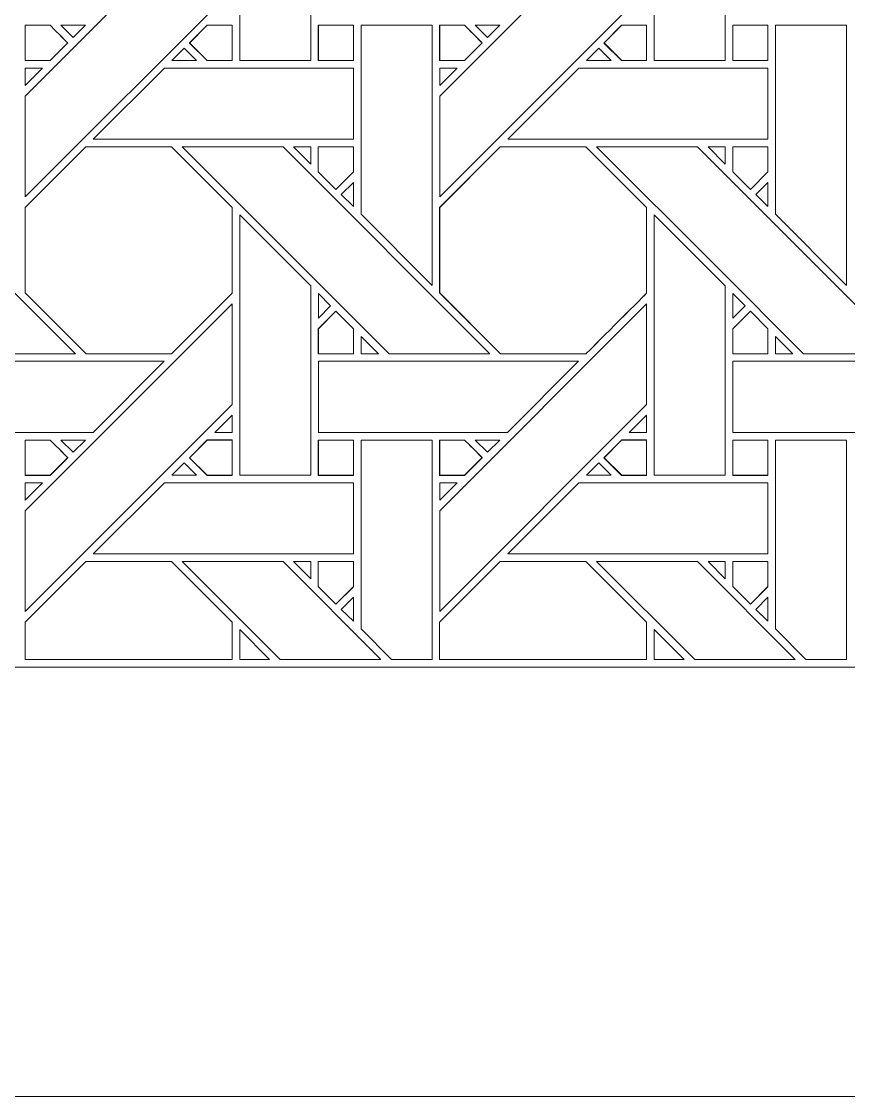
# Model space of a CAD drawing. Header units: inches. Extents: x 2.4 to 22.4, y -0.9 to 19.1.
# Drawn here: x 5.022 to 6.915, y -0.905 to 1.554 of the extents above; entities that cross this region are included whole.
import ezdxf

# ---------------------------------------------------------------- set-up
doc = ezdxf.new("R2010")
doc.units = ezdxf.units.IN
doc.header["$MEASUREMENT"] = 0
doc.layers.add('Design', color=7, linetype='Continuous', lineweight=0)

msp = doc.modelspace()

# ---------------------------------------------------------------- linework, layer by layer
at = {"layer": 'Design'}
for points, knots in [([(2.3829, 19.0948), (2.3829, 19.0948), (2.3829, -0.9052), (2.3829, -0.9052), (2.3829, -0.9052), (22.3829, -0.9052), (22.3829, -0.9052), (22.3829, -0.9052), (22.3829, 19.0948), (22.3829, 19.0948), (22.3829, 19.0948), (2.3829, 19.0948), (2.3829, 19.0948)], [0, 0, 0, 0, 1, 1, 1, 2, 2, 2, 3, 3, 3, 4, 4, 4, 4]), ([(3.3653, 18.1123), (3.3653, 18.1123), (3.3653, 0.0772), (3.3653, 0.0772), (3.3653, 0.0772), (21.4004, 0.0772), (21.4004, 0.0772), (21.4004, 0.0772), (21.4004, 18.1123), (21.4004, 18.1123), (21.4004, 18.1123), (3.3653, 18.1123), (3.3653, 18.1123)], [0, 0, 0, 0, 1, 1, 1, 2, 2, 2, 3, 3, 3, 4, 4, 4, 4]), ([(5.6841, 1.4646), (5.6841, 1.4646), (5.5214, 1.4646), (5.5214, 1.4646), (5.5214, 1.4646), (5.5214, 2.0604), (5.5214, 2.0604), (5.5214, 2.0604), (5.6841, 1.8983), (5.6841, 1.8983), (5.6841, 1.8983), (5.6841, 1.4646), (5.6841, 1.4646)], [0, 0, 0, 0, 1, 1, 1, 2, 2, 2, 3, 3, 3, 4, 4, 4, 4]), ([(6.6329, 1.4646), (6.6329, 1.4646), (6.4701, 1.4646), (6.4701, 1.4646), (6.4701, 1.4646), (6.4701, 2.0604), (6.4701, 2.0604), (6.4701, 2.0604), (6.6329, 1.8983), (6.6329, 1.8983), (6.6329, 1.8983), (6.6329, 1.4646), (6.6329, 1.4646)], [0, 0, 0, 0, 1, 1, 1, 2, 2, 2, 3, 3, 3, 4, 4, 4, 4]), ([(5.0306, 1.3833), (5.0306, 1.3833), (5.5042, 1.8569), (5.5042, 1.8569), (5.5042, 1.8569), (5.5042, 1.6268), (5.5042, 1.6268), (5.5042, 1.6268), (5.0306, 1.1532), (5.0306, 1.1532), (5.0306, 1.1532), (5.0306, 1.3833), (5.0306, 1.3833)], [0, 0, 0, 0, 1, 1, 1, 2, 2, 2, 3, 3, 3, 4, 4, 4, 4]), ([(5.9793, 1.3833), (5.9793, 1.3833), (6.453, 1.8569), (6.453, 1.8569), (6.453, 1.8569), (6.453, 1.6268), (6.453, 1.6268), (6.453, 1.6268), (5.9793, 1.1532), (5.9793, 1.1532), (5.9793, 1.1532), (5.9793, 1.3833), (5.9793, 1.3833)], [0, 0, 0, 0, 1, 1, 1, 2, 2, 2, 3, 3, 3, 4, 4, 4, 4]), ([(5.0875, 1.5453), (5.0926, 1.5401), (5.1234, 1.5093), (5.1278, 1.5049), (5.1278, 1.5049), (5.0874, 1.4645), (5.0874, 1.4645), (5.0874, 1.4645), (5.0304, 1.4645), (5.0304, 1.4645), (5.0304, 1.4645), (5.0304, 1.5453), (5.0304, 1.5453), (5.0304, 1.5453), (5.0875, 1.5453), (5.0875, 1.5453)], [0, 0, 0, 0, 1, 1, 1, 2, 2, 2, 3, 3, 3, 4, 4, 4, 5, 5, 5, 5]), ([(5.0306, 1.4646), (5.0306, 1.4646), (5.0306, 1.5454), (5.0306, 1.5454), (5.0306, 1.5454), (5.0876, 1.5454), (5.0876, 1.5454), (5.0929, 1.5402), (5.1237, 1.5093), (5.128, 1.505), (5.128, 1.505), (5.0875, 1.4646), (5.0875, 1.4646), (5.0875, 1.4646), (5.0306, 1.4646), (5.0306, 1.4646)], [0, 0, 0, 0, 1, 1, 1, 2, 2, 2, 3, 3, 3, 4, 4, 4, 5, 5, 5, 5]), ([(5.112, 1.5454), (5.112, 1.5454), (5.1685, 1.5454), (5.1685, 1.5454), (5.1685, 1.5454), (5.1402, 1.5172), (5.1402, 1.5172), (5.1402, 1.5172), (5.112, 1.5454), (5.112, 1.5454)], [0, 0, 0, 0, 1, 1, 1, 2, 2, 2, 3, 3, 3, 3]), ([(5.447, 1.4645), (5.447, 1.4645), (5.4066, 1.5048), (5.4066, 1.5048), (5.4066, 1.5048), (5.4471, 1.5453), (5.4471, 1.5453), (5.4471, 1.5453), (5.5041, 1.5453), (5.5041, 1.5453), (5.5041, 1.5453), (5.5041, 1.4645), (5.5041, 1.4645), (5.5041, 1.4645), (5.447, 1.4645), (5.447, 1.4645)], [0, 0, 0, 0, 1, 1, 1, 2, 2, 2, 3, 3, 3, 4, 4, 4, 5, 5, 5, 5]), ([(5.4068, 1.505), (5.4068, 1.505), (5.4472, 1.5454), (5.4472, 1.5454), (5.4472, 1.5454), (5.5042, 1.5454), (5.5042, 1.5454), (5.5042, 1.5454), (5.5042, 1.4646), (5.5042, 1.4646), (5.5042, 1.4646), (5.4471, 1.4646), (5.4471, 1.4646), (5.4471, 1.4646), (5.4068, 1.505), (5.4068, 1.505)], [0, 0, 0, 0, 1, 1, 1, 2, 2, 2, 3, 3, 3, 4, 4, 4, 5, 5, 5, 5]), ([(5.7013, 1.5453), (5.7013, 1.5453), (5.7816, 1.5453), (5.7816, 1.5453), (5.7816, 1.5453), (5.7816, 1.4645), (5.7816, 1.4645), (5.7816, 1.4645), (5.7013, 1.4645), (5.7013, 1.4645), (5.7013, 1.4645), (5.7013, 1.5453), (5.7013, 1.5453)], [0, 0, 0, 0, 1, 1, 1, 2, 2, 2, 3, 3, 3, 4, 4, 4, 4]), ([(5.7015, 1.4646), (5.7015, 1.4646), (5.7015, 1.5454), (5.7015, 1.5454), (5.7015, 1.5454), (5.7817, 1.5454), (5.7817, 1.5454), (5.7817, 1.5454), (5.7817, 1.4646), (5.7817, 1.4646), (5.7817, 1.4646), (5.7015, 1.4646), (5.7015, 1.4646)], [0, 0, 0, 0, 1, 1, 1, 2, 2, 2, 3, 3, 3, 4, 4, 4, 4]), ([(5.9622, 1.5454), (5.9622, 1.5454), (5.9622, 0.9503), (5.9622, 0.9503), (5.9622, 0.9503), (5.7992, 1.1132), (5.7992, 1.1132), (5.7992, 1.1132), (5.7992, 1.5454), (5.7992, 1.5454), (5.7992, 1.5454), (5.9622, 1.5454), (5.9622, 1.5454)], [0, 0, 0, 0, 1, 1, 1, 2, 2, 2, 3, 3, 3, 4, 4, 4, 4]), ([(6.0362, 1.5453), (6.0414, 1.5401), (6.0722, 1.5093), (6.0766, 1.5049), (6.0766, 1.5049), (6.0362, 1.4645), (6.0362, 1.4645), (6.0362, 1.4645), (5.9792, 1.4645), (5.9792, 1.4645), (5.9792, 1.4645), (5.9792, 1.5453), (5.9792, 1.5453), (5.9792, 1.5453), (6.0362, 1.5453), (6.0362, 1.5453)], [0, 0, 0, 0, 1, 1, 1, 2, 2, 2, 3, 3, 3, 4, 4, 4, 5, 5, 5, 5]), ([(5.9793, 1.4646), (5.9793, 1.4646), (5.9793, 1.5454), (5.9793, 1.5454), (5.9793, 1.5454), (6.0364, 1.5454), (6.0364, 1.5454), (6.0417, 1.5401), (6.0725, 1.5092), (6.0767, 1.505), (6.0767, 1.505), (6.0363, 1.4646), (6.0363, 1.4646), (6.0363, 1.4646), (5.9793, 1.4646), (5.9793, 1.4646)], [0, 0, 0, 0, 1, 1, 1, 2, 2, 2, 3, 3, 3, 4, 4, 4, 5, 5, 5, 5]), ([(6.0607, 1.5454), (6.0607, 1.5454), (6.1172, 1.5454), (6.1172, 1.5454), (6.1172, 1.5454), (6.0889, 1.5172), (6.0889, 1.5172), (6.0889, 1.5172), (6.0607, 1.5454), (6.0607, 1.5454)], [0, 0, 0, 0, 1, 1, 1, 2, 2, 2, 3, 3, 3, 3]), ([(6.3957, 1.4645), (6.3957, 1.4645), (6.3554, 1.5048), (6.3554, 1.5048), (6.3554, 1.5048), (6.3958, 1.5453), (6.3958, 1.5453), (6.3958, 1.5453), (6.4529, 1.5453), (6.4529, 1.5453), (6.4529, 1.5453), (6.4529, 1.4645), (6.4529, 1.4645), (6.4529, 1.4645), (6.3957, 1.4645), (6.3957, 1.4645)], [0, 0, 0, 0, 1, 1, 1, 2, 2, 2, 3, 3, 3, 4, 4, 4, 5, 5, 5, 5]), ([(6.3555, 1.505), (6.3555, 1.505), (6.3959, 1.5454), (6.3959, 1.5454), (6.3959, 1.5454), (6.453, 1.5454), (6.453, 1.5454), (6.453, 1.5454), (6.453, 1.4646), (6.453, 1.4646), (6.453, 1.4646), (6.3959, 1.4646), (6.3959, 1.4646), (6.3959, 1.4646), (6.3555, 1.505), (6.3555, 1.505)], [0, 0, 0, 0, 1, 1, 1, 2, 2, 2, 3, 3, 3, 4, 4, 4, 5, 5, 5, 5]), ([(6.6501, 1.5453), (6.6501, 1.5453), (6.7303, 1.5453), (6.7303, 1.5453), (6.7303, 1.5453), (6.7303, 1.4645), (6.7303, 1.4645), (6.7303, 1.4645), (6.6501, 1.4645), (6.6501, 1.4645), (6.6501, 1.4645), (6.6501, 1.5453), (6.6501, 1.5453)], [0, 0, 0, 0, 1, 1, 1, 2, 2, 2, 3, 3, 3, 4, 4, 4, 4]), ([(6.6502, 1.4646), (6.6502, 1.4646), (6.6502, 1.5454), (6.6502, 1.5454), (6.6502, 1.5454), (6.7304, 1.5454), (6.7304, 1.5454), (6.7304, 1.5454), (6.7304, 1.4646), (6.7304, 1.4646), (6.7304, 1.4646), (6.6502, 1.4646), (6.6502, 1.4646)], [0, 0, 0, 0, 1, 1, 1, 2, 2, 2, 3, 3, 3, 4, 4, 4, 4]), ([(6.9109, 1.5454), (6.9109, 1.5454), (6.9109, 0.9503), (6.9109, 0.9503), (6.9109, 0.9503), (6.748, 1.1132), (6.748, 1.1132), (6.748, 1.1132), (6.748, 1.5454), (6.748, 1.5454), (6.748, 1.5454), (6.9109, 1.5454), (6.9109, 1.5454)], [0, 0, 0, 0, 1, 1, 1, 2, 2, 2, 3, 3, 3, 4, 4, 4, 4]), ([(5.4229, 1.4646), (5.4229, 1.4646), (5.3664, 1.4646), (5.3664, 1.4646), (5.3664, 1.4646), (5.3947, 1.4929), (5.3947, 1.4929), (5.3947, 1.4929), (5.4229, 1.4646), (5.4229, 1.4646)], [0, 0, 0, 0, 1, 1, 1, 2, 2, 2, 3, 3, 3, 3]), ([(6.3716, 1.4646), (6.3716, 1.4646), (6.3151, 1.4646), (6.3151, 1.4646), (6.3151, 1.4646), (6.3434, 1.4929), (6.3434, 1.4929), (6.3434, 1.4929), (6.3716, 1.4646), (6.3716, 1.4646)], [0, 0, 0, 0, 1, 1, 1, 2, 2, 2, 3, 3, 3, 3]), ([(5.0704, 1.4475), (5.0704, 1.4475), (5.0306, 1.4076), (5.0306, 1.4076), (5.0306, 1.4076), (5.0306, 1.4475), (5.0306, 1.4475), (5.0306, 1.4475), (5.0704, 1.4475), (5.0704, 1.4475)], [0, 0, 0, 0, 1, 1, 1, 2, 2, 2, 3, 3, 3, 3]), ([(5.1864, 1.2846), (5.1864, 1.2846), (5.3493, 1.4475), (5.3493, 1.4475), (5.3493, 1.4475), (5.7817, 1.4475), (5.7817, 1.4475), (5.7817, 1.4475), (5.7817, 1.2846), (5.7817, 1.2846), (5.7817, 1.2846), (5.1864, 1.2846), (5.1864, 1.2846)], [0, 0, 0, 0, 1, 1, 1, 2, 2, 2, 3, 3, 3, 4, 4, 4, 4]), ([(6.0191, 1.4475), (6.0191, 1.4475), (5.9793, 1.4076), (5.9793, 1.4076), (5.9793, 1.4076), (5.9793, 1.4475), (5.9793, 1.4475), (5.9793, 1.4475), (6.0191, 1.4475), (6.0191, 1.4475)], [0, 0, 0, 0, 1, 1, 1, 2, 2, 2, 3, 3, 3, 3]), ([(6.1351, 1.2847), (6.1351, 1.2847), (6.298, 1.4475), (6.298, 1.4475), (6.298, 1.4475), (6.7304, 1.4475), (6.7304, 1.4475), (6.7304, 1.4475), (6.7304, 1.2847), (6.7304, 1.2847), (6.7304, 1.2847), (6.1351, 1.2847), (6.1351, 1.2847)], [0, 0, 0, 0, 1, 1, 1, 2, 2, 2, 3, 3, 3, 4, 4, 4, 4]), ([(4.441, 1.2675), (4.441, 1.2675), (4.6719, 1.2675), (4.6719, 1.2675), (4.6719, 1.2675), (5.1456, 0.7939), (5.1456, 0.7939), (5.1456, 0.7939), (4.9145, 0.7939), (4.9145, 0.7939), (4.9145, 0.7939), (4.441, 1.2675), (4.441, 1.2675)], [0, 0, 0, 0, 1, 1, 1, 2, 2, 2, 3, 3, 3, 4, 4, 4, 4]), ([(5.0304, 0.933), (5.0304, 0.933), (5.0304, 1.1287), (5.0304, 1.1287), (5.0304, 1.1287), (5.1691, 1.2674), (5.1691, 1.2674), (5.1691, 1.2674), (5.3654, 1.2674), (5.3654, 1.2674), (5.3654, 1.2674), (5.5041, 1.1287), (5.5041, 1.1287), (5.5041, 1.1287), (5.5041, 0.9324), (5.5041, 0.9324), (5.4863, 0.9145), (5.3744, 0.8028), (5.3654, 0.7938), (5.3654, 0.7938), (5.1697, 0.7938), (5.1697, 0.7938), (5.1697, 0.7938), (5.0304, 0.933), (5.0304, 0.933)], [0, 0, 0, 0, 1, 1, 1, 2, 2, 2, 3, 3, 3, 4, 4, 4, 5, 5, 5, 6, 6, 6, 7, 7, 7, 8, 8, 8, 8]), ([(5.0306, 0.9331), (5.0306, 0.9331), (5.0306, 1.1288), (5.0306, 1.1288), (5.0306, 1.1288), (5.1693, 1.2675), (5.1693, 1.2675), (5.1693, 1.2675), (5.3655, 1.2675), (5.3655, 1.2675), (5.3655, 1.2675), (5.5042, 1.1288), (5.5042, 1.1288), (5.5042, 1.1288), (5.5042, 0.9326), (5.5042, 0.9326), (5.4863, 0.9145), (5.3744, 0.8028), (5.3655, 0.7939), (5.3655, 0.7939), (5.1698, 0.7939), (5.1698, 0.7939), (5.1698, 0.7939), (5.0306, 0.9331), (5.0306, 0.9331)], [0, 0, 0, 0, 1, 1, 1, 2, 2, 2, 3, 3, 3, 4, 4, 4, 5, 5, 5, 6, 6, 6, 7, 7, 7, 8, 8, 8, 8]), ([(5.3897, 1.2675), (5.3897, 1.2675), (5.6207, 1.2675), (5.6207, 1.2675), (5.6207, 1.2675), (6.0943, 0.7939), (6.0943, 0.7939), (6.0943, 0.7939), (5.8633, 0.7939), (5.8633, 0.7939), (5.8633, 0.7939), (5.3897, 1.2675), (5.3897, 1.2675)], [0, 0, 0, 0, 1, 1, 1, 2, 2, 2, 3, 3, 3, 4, 4, 4, 4]), ([(5.6842, 1.2675), (5.6842, 1.2675), (5.6842, 1.2277), (5.6842, 1.2277), (5.6842, 1.2277), (5.6448, 1.2675), (5.6448, 1.2675), (5.6448, 1.2675), (5.6842, 1.2675), (5.6842, 1.2675)], [0, 0, 0, 0, 1, 1, 1, 2, 2, 2, 3, 3, 3, 3]), ([(5.7816, 1.2674), (5.7816, 1.2674), (5.7816, 1.2098), (5.7816, 1.2098), (5.7816, 1.2098), (5.7416, 1.1698), (5.7416, 1.1698), (5.7416, 1.1698), (5.7013, 1.2102), (5.7013, 1.2102), (5.7013, 1.2102), (5.7013, 1.2674), (5.7013, 1.2674), (5.7013, 1.2674), (5.7816, 1.2674), (5.7816, 1.2674)], [0, 0, 0, 0, 1, 1, 1, 2, 2, 2, 3, 3, 3, 4, 4, 4, 5, 5, 5, 5]), ([(5.7418, 1.17), (5.7418, 1.17), (5.7014, 1.2103), (5.7014, 1.2103), (5.7014, 1.2103), (5.7014, 1.2675), (5.7014, 1.2675), (5.7014, 1.2675), (5.7817, 1.2675), (5.7817, 1.2675), (5.7817, 1.2675), (5.7817, 1.2099), (5.7817, 1.2099), (5.7817, 1.2099), (5.7418, 1.17), (5.7418, 1.17)], [0, 0, 0, 0, 1, 1, 1, 2, 2, 2, 3, 3, 3, 4, 4, 4, 5, 5, 5, 5]), ([(5.9792, 0.933), (5.9792, 0.933), (5.9792, 1.1287), (5.9792, 1.1287), (5.9792, 1.1287), (6.1179, 1.2674), (6.1179, 1.2674), (6.1179, 1.2674), (6.3141, 1.2674), (6.3141, 1.2674), (6.3141, 1.2674), (6.4528, 1.1287), (6.4528, 1.1287), (6.4528, 1.1287), (6.4528, 0.9324), (6.4528, 0.9324), (6.435, 0.9145), (6.3231, 0.8028), (6.3141, 0.7938), (6.3141, 0.7938), (6.1184, 0.7938), (6.1184, 0.7938), (6.1184, 0.7938), (5.9792, 0.933), (5.9792, 0.933)], [0, 0, 0, 0, 1, 1, 1, 2, 2, 2, 3, 3, 3, 4, 4, 4, 5, 5, 5, 6, 6, 6, 7, 7, 7, 8, 8, 8, 8]), ([(5.9793, 0.9331), (5.9793, 0.9331), (5.9793, 1.1288), (5.9793, 1.1288), (5.9793, 1.1288), (6.118, 1.2675), (6.118, 1.2675), (6.118, 1.2675), (6.3142, 1.2675), (6.3142, 1.2675), (6.3142, 1.2675), (6.453, 1.1288), (6.453, 1.1288), (6.453, 1.1288), (6.453, 0.9326), (6.453, 0.9326), (6.4351, 0.9145), (6.3232, 0.8028), (6.3143, 0.7939), (6.3143, 0.7939), (6.1185, 0.7939), (6.1185, 0.7939), (6.1185, 0.7939), (5.9793, 0.9331), (5.9793, 0.9331)], [0, 0, 0, 0, 1, 1, 1, 2, 2, 2, 3, 3, 3, 4, 4, 4, 5, 5, 5, 6, 6, 6, 7, 7, 7, 8, 8, 8, 8]), ([(6.6128, 0.9938), (6.6128, 0.9938), (6.3385, 1.2675), (6.3385, 1.2675), (6.3385, 1.2675), (6.5694, 1.2675), (6.5694, 1.2675), (6.5694, 1.2675), (7.043, 0.7939), (7.043, 0.7939), (7.043, 0.7939), (6.812, 0.7939), (6.812, 0.7939), (6.812, 0.7939), (6.6128, 0.9938), (6.6128, 0.9938)], [0, 0, 0, 0, 1, 1, 1, 2, 2, 2, 3, 3, 3, 4, 4, 4, 5, 5, 5, 5]), ([(6.633, 1.2675), (6.633, 1.2675), (6.633, 1.2277), (6.633, 1.2277), (6.633, 1.2277), (6.5935, 1.2675), (6.5935, 1.2675), (6.5935, 1.2675), (6.633, 1.2675), (6.633, 1.2675)], [0, 0, 0, 0, 1, 1, 1, 2, 2, 2, 3, 3, 3, 3]), ([(6.7303, 1.2674), (6.7303, 1.2674), (6.7303, 1.2098), (6.7303, 1.2098), (6.7303, 1.2098), (6.6904, 1.1698), (6.6904, 1.1698), (6.6904, 1.1698), (6.65, 1.2102), (6.65, 1.2102), (6.65, 1.2102), (6.65, 1.2674), (6.65, 1.2674), (6.65, 1.2674), (6.7303, 1.2674), (6.7303, 1.2674)], [0, 0, 0, 0, 1, 1, 1, 2, 2, 2, 3, 3, 3, 4, 4, 4, 5, 5, 5, 5]), ([(6.6905, 1.17), (6.6905, 1.17), (6.6502, 1.2103), (6.6502, 1.2103), (6.6502, 1.2103), (6.6502, 1.2675), (6.6502, 1.2675), (6.6502, 1.2675), (6.7304, 1.2675), (6.7304, 1.2675), (6.7304, 1.2675), (6.7304, 1.2099), (6.7304, 1.2099), (6.7304, 1.2099), (6.6905, 1.17), (6.6905, 1.17)], [0, 0, 0, 0, 1, 1, 1, 2, 2, 2, 3, 3, 3, 4, 4, 4, 5, 5, 5, 5]), ([(5.7817, 1.1857), (5.7817, 1.1857), (5.7817, 1.1305), (5.7817, 1.1305), (5.7817, 1.1305), (5.7539, 1.1579), (5.7539, 1.1579), (5.7539, 1.1579), (5.7817, 1.1857), (5.7817, 1.1857)], [0, 0, 0, 0, 1, 1, 1, 2, 2, 2, 3, 3, 3, 3]), ([(6.7304, 1.1857), (6.7304, 1.1857), (6.7304, 1.1305), (6.7304, 1.1305), (6.7304, 1.1305), (6.7027, 1.1579), (6.7027, 1.1579), (6.7027, 1.1579), (6.7304, 1.1857), (6.7304, 1.1857)], [0, 0, 0, 0, 1, 1, 1, 2, 2, 2, 3, 3, 3, 3]), ([(5.6841, 0.5159), (5.6841, 0.5159), (5.5214, 0.5159), (5.5214, 0.5159), (5.5214, 0.5159), (5.5214, 1.1117), (5.5214, 1.1117), (5.5214, 1.1117), (5.6841, 0.9495), (5.6841, 0.9495), (5.6841, 0.9495), (5.6841, 0.5159), (5.6841, 0.5159)], [0, 0, 0, 0, 1, 1, 1, 2, 2, 2, 3, 3, 3, 4, 4, 4, 4]), ([(6.6329, 0.5159), (6.6329, 0.5159), (6.4701, 0.5159), (6.4701, 0.5159), (6.4701, 0.5159), (6.4701, 1.1117), (6.4701, 1.1117), (6.4701, 1.1117), (6.6329, 0.9495), (6.6329, 0.9495), (6.6329, 0.9495), (6.6329, 0.5159), (6.6329, 0.5159)], [0, 0, 0, 0, 1, 1, 1, 2, 2, 2, 3, 3, 3, 4, 4, 4, 4]), ([(5.7015, 0.8753), (5.7015, 0.8753), (5.7015, 0.9321), (5.7015, 0.9321), (5.7015, 0.9321), (5.7296, 0.9035), (5.7296, 0.9035), (5.7296, 0.9035), (5.7015, 0.8753), (5.7015, 0.8753)], [0, 0, 0, 0, 1, 1, 1, 2, 2, 2, 3, 3, 3, 3]), ([(6.6502, 0.8753), (6.6502, 0.8753), (6.6502, 0.9321), (6.6502, 0.9321), (6.6502, 0.9321), (6.6784, 0.9035), (6.6784, 0.9035), (6.6784, 0.9035), (6.6502, 0.8753), (6.6502, 0.8753)], [0, 0, 0, 0, 1, 1, 1, 2, 2, 2, 3, 3, 3, 3]), ([(5.0306, 0.4345), (5.0306, 0.4345), (5.5042, 0.9081), (5.5042, 0.9081), (5.5042, 0.9081), (5.5042, 0.6781), (5.5042, 0.6781), (5.5042, 0.6781), (5.0306, 0.2044), (5.0306, 0.2044), (5.0306, 0.2044), (5.0306, 0.4345), (5.0306, 0.4345)], [0, 0, 0, 0, 1, 1, 1, 2, 2, 2, 3, 3, 3, 4, 4, 4, 4]), ([(5.7013, 0.7935), (5.7013, 0.7935), (5.7013, 0.8508), (5.7013, 0.8508), (5.7013, 0.8508), (5.7416, 0.8911), (5.7416, 0.8911), (5.7416, 0.8911), (5.782, 0.8508), (5.782, 0.8508), (5.782, 0.8508), (5.782, 0.7935), (5.782, 0.7935), (5.782, 0.7935), (5.7013, 0.7935), (5.7013, 0.7935)], [0, 0, 0, 0, 1, 1, 1, 2, 2, 2, 3, 3, 3, 4, 4, 4, 5, 5, 5, 5]), ([(5.7418, 0.8913), (5.7418, 0.8913), (5.7821, 0.8509), (5.7821, 0.8509), (5.7821, 0.8509), (5.7821, 0.7936), (5.7821, 0.7936), (5.7821, 0.7936), (5.7015, 0.7936), (5.7015, 0.7936), (5.7015, 0.7936), (5.7015, 0.8509), (5.7015, 0.8509), (5.7015, 0.8509), (5.7418, 0.8913), (5.7418, 0.8913)], [0, 0, 0, 0, 1, 1, 1, 2, 2, 2, 3, 3, 3, 4, 4, 4, 5, 5, 5, 5]), ([(5.9793, 0.4345), (5.9793, 0.4345), (6.453, 0.9081), (6.453, 0.9081), (6.453, 0.9081), (6.453, 0.6781), (6.453, 0.6781), (6.453, 0.6781), (5.9793, 0.2044), (5.9793, 0.2044), (5.9793, 0.2044), (5.9793, 0.4345), (5.9793, 0.4345)], [0, 0, 0, 0, 1, 1, 1, 2, 2, 2, 3, 3, 3, 4, 4, 4, 4]), ([(6.6501, 0.7935), (6.6501, 0.7935), (6.6501, 0.8508), (6.6501, 0.8508), (6.6501, 0.8508), (6.6904, 0.8911), (6.6904, 0.8911), (6.6904, 0.8911), (6.7307, 0.8508), (6.7307, 0.8508), (6.7307, 0.8508), (6.7307, 0.7935), (6.7307, 0.7935), (6.7307, 0.7935), (6.6501, 0.7935), (6.6501, 0.7935)], [0, 0, 0, 0, 1, 1, 1, 2, 2, 2, 3, 3, 3, 4, 4, 4, 5, 5, 5, 5]), ([(6.6905, 0.8912), (6.6905, 0.8912), (6.7308, 0.8509), (6.7308, 0.8509), (6.7308, 0.8509), (6.7308, 0.7936), (6.7308, 0.7936), (6.7308, 0.7936), (6.6502, 0.7936), (6.6502, 0.7936), (6.6502, 0.7936), (6.6502, 0.8509), (6.6502, 0.8509), (6.6502, 0.8509), (6.6905, 0.8912), (6.6905, 0.8912)], [0, 0, 0, 0, 1, 1, 1, 2, 2, 2, 3, 3, 3, 4, 4, 4, 5, 5, 5, 5]), ([(5.8391, 0.7939), (5.8391, 0.7939), (5.7994, 0.7939), (5.7994, 0.7939), (5.7994, 0.7939), (5.7994, 0.8336), (5.7994, 0.8336), (5.7994, 0.8336), (5.8391, 0.7939), (5.8391, 0.7939)], [0, 0, 0, 0, 1, 1, 1, 2, 2, 2, 3, 3, 3, 3]), ([(6.7878, 0.7939), (6.7878, 0.7939), (6.7481, 0.7939), (6.7481, 0.7939), (6.7481, 0.7939), (6.7481, 0.8336), (6.7481, 0.8336), (6.7481, 0.8336), (6.7878, 0.7939), (6.7878, 0.7939)], [0, 0, 0, 0, 1, 1, 1, 2, 2, 2, 3, 3, 3, 3]), ([(4.7527, 0.6139), (4.7527, 0.6139), (4.7527, 0.7766), (4.7527, 0.7766), (4.7527, 0.7766), (5.3484, 0.7766), (5.3484, 0.7766), (5.3484, 0.7766), (5.1857, 0.6139), (5.1857, 0.6139), (5.1857, 0.6139), (4.7527, 0.6139), (4.7527, 0.6139)], [0, 0, 0, 0, 1, 1, 1, 2, 2, 2, 3, 3, 3, 4, 4, 4, 4]), ([(5.7015, 0.6139), (5.7015, 0.6139), (5.7015, 0.7766), (5.7015, 0.7766), (5.7015, 0.7766), (6.2972, 0.7766), (6.2972, 0.7766), (6.2972, 0.7766), (6.1344, 0.6139), (6.1344, 0.6139), (6.1344, 0.6139), (5.7015, 0.6139), (5.7015, 0.6139)], [0, 0, 0, 0, 1, 1, 1, 2, 2, 2, 3, 3, 3, 4, 4, 4, 4]), ([(6.6502, 0.6139), (6.6502, 0.6139), (6.6502, 0.7766), (6.6502, 0.7766), (6.6502, 0.7766), (7.2459, 0.7766), (7.2459, 0.7766), (7.2459, 0.7766), (7.0832, 0.6139), (7.0832, 0.6139), (7.0832, 0.6139), (6.6502, 0.6139), (6.6502, 0.6139)], [0, 0, 0, 0, 1, 1, 1, 2, 2, 2, 3, 3, 3, 4, 4, 4, 4]), ([(5.4645, 0.6139), (5.4645, 0.6139), (5.5042, 0.6537), (5.5042, 0.6537), (5.5042, 0.6537), (5.5042, 0.6139), (5.5042, 0.6139), (5.5042, 0.6139), (5.4645, 0.6139), (5.4645, 0.6139)], [0, 0, 0, 0, 1, 1, 1, 2, 2, 2, 3, 3, 3, 3]), ([(6.4132, 0.6139), (6.4132, 0.6139), (6.453, 0.6537), (6.453, 0.6537), (6.453, 0.6537), (6.453, 0.6139), (6.453, 0.6139), (6.453, 0.6139), (6.4132, 0.6139), (6.4132, 0.6139)], [0, 0, 0, 0, 1, 1, 1, 2, 2, 2, 3, 3, 3, 3]), ([(5.1278, 0.5562), (5.1278, 0.5562), (5.0874, 0.5157), (5.0874, 0.5157), (5.0874, 0.5157), (5.0304, 0.5157), (5.0304, 0.5157), (5.0304, 0.5157), (5.0304, 0.5965), (5.0304, 0.5965), (5.0304, 0.5965), (5.0875, 0.5965), (5.0875, 0.5965), (5.0926, 0.5914), (5.1234, 0.5606), (5.1278, 0.5562)], [0, 0, 0, 0, 1, 1, 1, 2, 2, 2, 3, 3, 3, 4, 4, 4, 5, 5, 5, 5]), ([(5.0306, 0.5159), (5.0306, 0.5159), (5.0306, 0.5966), (5.0306, 0.5966), (5.0306, 0.5966), (5.0876, 0.5966), (5.0876, 0.5966), (5.093, 0.5913), (5.1238, 0.5605), (5.128, 0.5563), (5.128, 0.5563), (5.0876, 0.5159), (5.0876, 0.5159), (5.0876, 0.5159), (5.0306, 0.5159), (5.0306, 0.5159)], [0, 0, 0, 0, 1, 1, 1, 2, 2, 2, 3, 3, 3, 4, 4, 4, 5, 5, 5, 5]), ([(5.112, 0.5966), (5.112, 0.5966), (5.1685, 0.5966), (5.1685, 0.5966), (5.1685, 0.5966), (5.1402, 0.5685), (5.1402, 0.5685), (5.1402, 0.5685), (5.112, 0.5966), (5.112, 0.5966)], [0, 0, 0, 0, 1, 1, 1, 2, 2, 2, 3, 3, 3, 3]), ([(5.4471, 0.5965), (5.4471, 0.5965), (5.5041, 0.5965), (5.5041, 0.5965), (5.5041, 0.5965), (5.5041, 0.5157), (5.5041, 0.5157), (5.5041, 0.5157), (5.447, 0.5157), (5.447, 0.5157), (5.447, 0.5157), (5.4066, 0.5561), (5.4066, 0.5561), (5.4066, 0.5561), (5.4471, 0.5965), (5.4471, 0.5965)], [0, 0, 0, 0, 1, 1, 1, 2, 2, 2, 3, 3, 3, 4, 4, 4, 5, 5, 5, 5]), ([(5.4068, 0.5562), (5.4068, 0.5562), (5.4472, 0.5967), (5.4472, 0.5967), (5.4472, 0.5967), (5.5042, 0.5967), (5.5042, 0.5967), (5.5042, 0.5967), (5.5042, 0.5159), (5.5042, 0.5159), (5.5042, 0.5159), (5.4471, 0.5159), (5.4471, 0.5159), (5.4471, 0.5159), (5.4068, 0.5562), (5.4068, 0.5562)], [0, 0, 0, 0, 1, 1, 1, 2, 2, 2, 3, 3, 3, 4, 4, 4, 5, 5, 5, 5]), ([(5.7013, 0.5157), (5.7013, 0.5157), (5.7013, 0.5965), (5.7013, 0.5965), (5.7013, 0.5965), (5.7816, 0.5965), (5.7816, 0.5965), (5.7816, 0.5965), (5.7816, 0.5157), (5.7816, 0.5157), (5.7816, 0.5157), (5.7013, 0.5157), (5.7013, 0.5157)], [0, 0, 0, 0, 1, 1, 1, 2, 2, 2, 3, 3, 3, 4, 4, 4, 4]), ([(5.7015, 0.5159), (5.7015, 0.5159), (5.7015, 0.5966), (5.7015, 0.5966), (5.7015, 0.5966), (5.7817, 0.5966), (5.7817, 0.5966), (5.7817, 0.5966), (5.7817, 0.5159), (5.7817, 0.5159), (5.7817, 0.5159), (5.7015, 0.5159), (5.7015, 0.5159)], [0, 0, 0, 0, 1, 1, 1, 2, 2, 2, 3, 3, 3, 4, 4, 4, 4]), ([(5.8689, 0.0948), (5.8689, 0.0948), (5.7992, 0.1645), (5.7992, 0.1645), (5.7992, 0.1645), (5.7992, 0.5966), (5.7992, 0.5966), (5.7992, 0.5966), (5.9622, 0.5966), (5.9622, 0.5966), (5.9622, 0.5966), (5.9622, 0.0948), (5.9622, 0.0948), (5.9622, 0.0948), (5.8689, 0.0948), (5.8689, 0.0948)], [0, 0, 0, 0, 1, 1, 1, 2, 2, 2, 3, 3, 3, 4, 4, 4, 5, 5, 5, 5]), ([(6.0766, 0.5562), (6.0766, 0.5562), (6.0362, 0.5157), (6.0362, 0.5157), (6.0362, 0.5157), (5.9792, 0.5157), (5.9792, 0.5157), (5.9792, 0.5157), (5.9792, 0.5965), (5.9792, 0.5965), (5.9792, 0.5965), (6.0362, 0.5965), (6.0362, 0.5965), (6.0414, 0.5914), (6.0722, 0.5606), (6.0766, 0.5562)], [0, 0, 0, 0, 1, 1, 1, 2, 2, 2, 3, 3, 3, 4, 4, 4, 5, 5, 5, 5]), ([(5.9793, 0.5159), (5.9793, 0.5159), (5.9793, 0.5966), (5.9793, 0.5966), (5.9793, 0.5966), (6.0364, 0.5966), (6.0364, 0.5966), (6.0416, 0.5914), (6.0724, 0.5606), (6.0767, 0.5563), (6.0767, 0.5563), (6.0363, 0.5159), (6.0363, 0.5159), (6.0363, 0.5159), (5.9793, 0.5159), (5.9793, 0.5159)], [0, 0, 0, 0, 1, 1, 1, 2, 2, 2, 3, 3, 3, 4, 4, 4, 5, 5, 5, 5]), ([(6.0607, 0.5966), (6.0607, 0.5966), (6.1172, 0.5966), (6.1172, 0.5966), (6.1172, 0.5966), (6.0889, 0.5685), (6.0889, 0.5685), (6.0889, 0.5685), (6.0607, 0.5966), (6.0607, 0.5966)], [0, 0, 0, 0, 1, 1, 1, 2, 2, 2, 3, 3, 3, 3]), ([(6.3958, 0.5965), (6.3958, 0.5965), (6.4529, 0.5965), (6.4529, 0.5965), (6.4529, 0.5965), (6.4529, 0.5157), (6.4529, 0.5157), (6.4529, 0.5157), (6.3957, 0.5157), (6.3957, 0.5157), (6.3957, 0.5157), (6.3554, 0.5561), (6.3554, 0.5561), (6.3554, 0.5561), (6.3958, 0.5965), (6.3958, 0.5965)], [0, 0, 0, 0, 1, 1, 1, 2, 2, 2, 3, 3, 3, 4, 4, 4, 5, 5, 5, 5]), ([(6.3555, 0.5562), (6.3555, 0.5562), (6.3959, 0.5967), (6.3959, 0.5967), (6.3959, 0.5967), (6.453, 0.5967), (6.453, 0.5967), (6.453, 0.5967), (6.453, 0.5159), (6.453, 0.5159), (6.453, 0.5159), (6.3959, 0.5159), (6.3959, 0.5159), (6.3959, 0.5159), (6.3555, 0.5562), (6.3555, 0.5562)], [0, 0, 0, 0, 1, 1, 1, 2, 2, 2, 3, 3, 3, 4, 4, 4, 5, 5, 5, 5]), ([(6.6501, 0.5157), (6.6501, 0.5157), (6.6501, 0.5965), (6.6501, 0.5965), (6.6501, 0.5965), (6.7303, 0.5965), (6.7303, 0.5965), (6.7303, 0.5965), (6.7303, 0.5157), (6.7303, 0.5157), (6.7303, 0.5157), (6.6501, 0.5157), (6.6501, 0.5157)], [0, 0, 0, 0, 1, 1, 1, 2, 2, 2, 3, 3, 3, 4, 4, 4, 4]), ([(6.6502, 0.5159), (6.6502, 0.5159), (6.6502, 0.5966), (6.6502, 0.5966), (6.6502, 0.5966), (6.7304, 0.5966), (6.7304, 0.5966), (6.7304, 0.5966), (6.7304, 0.5159), (6.7304, 0.5159), (6.7304, 0.5159), (6.6502, 0.5159), (6.6502, 0.5159)], [0, 0, 0, 0, 1, 1, 1, 2, 2, 2, 3, 3, 3, 4, 4, 4, 4]), ([(6.8177, 0.0948), (6.8177, 0.0948), (6.748, 0.1645), (6.748, 0.1645), (6.748, 0.1645), (6.748, 0.5966), (6.748, 0.5966), (6.748, 0.5966), (6.9109, 0.5966), (6.9109, 0.5966), (6.9109, 0.5966), (6.9109, 0.0948), (6.9109, 0.0948), (6.9109, 0.0948), (6.8177, 0.0948), (6.8177, 0.0948)], [0, 0, 0, 0, 1, 1, 1, 2, 2, 2, 3, 3, 3, 4, 4, 4, 5, 5, 5, 5]), ([(5.4229, 0.5159), (5.4229, 0.5159), (5.3664, 0.5159), (5.3664, 0.5159), (5.3664, 0.5159), (5.3947, 0.5441), (5.3947, 0.5441), (5.3947, 0.5441), (5.4229, 0.5159), (5.4229, 0.5159)], [0, 0, 0, 0, 1, 1, 1, 2, 2, 2, 3, 3, 3, 3]), ([(6.3716, 0.5159), (6.3716, 0.5159), (6.3151, 0.5159), (6.3151, 0.5159), (6.3151, 0.5159), (6.3434, 0.5441), (6.3434, 0.5441), (6.3434, 0.5441), (6.3716, 0.5159), (6.3716, 0.5159)], [0, 0, 0, 0, 1, 1, 1, 2, 2, 2, 3, 3, 3, 3]), ([(5.0704, 0.4987), (5.0704, 0.4987), (5.0306, 0.4589), (5.0306, 0.4589), (5.0306, 0.4589), (5.0306, 0.4987), (5.0306, 0.4987), (5.0306, 0.4987), (5.0704, 0.4987), (5.0704, 0.4987)], [0, 0, 0, 0, 1, 1, 1, 2, 2, 2, 3, 3, 3, 3]), ([(5.1864, 0.3359), (5.1864, 0.3359), (5.3493, 0.4987), (5.3493, 0.4987), (5.3493, 0.4987), (5.7817, 0.4987), (5.7817, 0.4987), (5.7817, 0.4987), (5.7817, 0.3359), (5.7817, 0.3359), (5.7817, 0.3359), (5.1864, 0.3359), (5.1864, 0.3359)], [0, 0, 0, 0, 1, 1, 1, 2, 2, 2, 3, 3, 3, 4, 4, 4, 4]), ([(6.0191, 0.4987), (6.0191, 0.4987), (5.9793, 0.4589), (5.9793, 0.4589), (5.9793, 0.4589), (5.9793, 0.4987), (5.9793, 0.4987), (5.9793, 0.4987), (6.0191, 0.4987), (6.0191, 0.4987)], [0, 0, 0, 0, 1, 1, 1, 2, 2, 2, 3, 3, 3, 3]), ([(6.1351, 0.3359), (6.1351, 0.3359), (6.298, 0.4987), (6.298, 0.4987), (6.298, 0.4987), (6.7304, 0.4987), (6.7304, 0.4987), (6.7304, 0.4987), (6.7304, 0.3359), (6.7304, 0.3359), (6.7304, 0.3359), (6.1351, 0.3359), (6.1351, 0.3359)], [0, 0, 0, 0, 1, 1, 1, 2, 2, 2, 3, 3, 3, 4, 4, 4, 4]), ([(5.0305, 0.0948), (5.0305, 0.0948), (5.0305, 0.1801), (5.0305, 0.1801), (5.0305, 0.1801), (5.1693, 0.3188), (5.1693, 0.3188), (5.1693, 0.3188), (5.3655, 0.3188), (5.3655, 0.3188), (5.3655, 0.3188), (5.5041, 0.1801), (5.5041, 0.1801), (5.5041, 0.1801), (5.5041, 0.0948), (5.5041, 0.0948), (5.5041, 0.0948), (5.0305, 0.0948), (5.0305, 0.0948)], [0, 0, 0, 0, 1, 1, 1, 2, 2, 2, 3, 3, 3, 4, 4, 4, 5, 5, 5, 6, 6, 6, 6]), ([(5.0305, 0.1799), (5.0305, 0.1799), (5.1691, 0.3186), (5.1691, 0.3186), (5.1691, 0.3186), (5.3654, 0.3186), (5.3654, 0.3186), (5.3654, 0.3186), (5.5041, 0.1799), (5.5041, 0.1799), (5.5041, 0.1799), (5.5041, 0.0948), (5.5041, 0.0948), (5.5041, 0.0948), (5.0305, 0.0948), (5.0305, 0.0948), (5.0305, 0.0948), (5.0305, 0.1799), (5.0305, 0.1799)], [0, 0, 0, 0, 1, 1, 1, 2, 2, 2, 3, 3, 3, 4, 4, 4, 5, 5, 5, 6, 6, 6, 6]), ([(5.3898, 0.3188), (5.3898, 0.3188), (5.6207, 0.3188), (5.6207, 0.3188), (5.6207, 0.3188), (5.8447, 0.0948), (5.8447, 0.0948), (5.8447, 0.0948), (5.6143, 0.0948), (5.6143, 0.0948), (5.6143, 0.0948), (5.3898, 0.3188), (5.3898, 0.3188)], [0, 0, 0, 0, 1, 1, 1, 2, 2, 2, 3, 3, 3, 4, 4, 4, 4]), ([(5.6842, 0.3188), (5.6842, 0.3188), (5.6842, 0.279), (5.6842, 0.279), (5.6842, 0.279), (5.6448, 0.3188), (5.6448, 0.3188), (5.6448, 0.3188), (5.6842, 0.3188), (5.6842, 0.3188)], [0, 0, 0, 0, 1, 1, 1, 2, 2, 2, 3, 3, 3, 3]), ([(5.7816, 0.3186), (5.7816, 0.3186), (5.7816, 0.261), (5.7816, 0.261), (5.7816, 0.261), (5.7416, 0.2211), (5.7416, 0.2211), (5.7416, 0.2211), (5.7013, 0.2614), (5.7013, 0.2614), (5.7013, 0.2614), (5.7013, 0.3186), (5.7013, 0.3186), (5.7013, 0.3186), (5.7816, 0.3186), (5.7816, 0.3186)], [0, 0, 0, 0, 1, 1, 1, 2, 2, 2, 3, 3, 3, 4, 4, 4, 5, 5, 5, 5]), ([(5.7418, 0.2212), (5.7418, 0.2212), (5.7014, 0.2616), (5.7014, 0.2616), (5.7014, 0.2616), (5.7014, 0.3188), (5.7014, 0.3188), (5.7014, 0.3188), (5.7817, 0.3188), (5.7817, 0.3188), (5.7817, 0.3188), (5.7817, 0.2612), (5.7817, 0.2612), (5.7817, 0.2612), (5.7418, 0.2212), (5.7418, 0.2212)], [0, 0, 0, 0, 1, 1, 1, 2, 2, 2, 3, 3, 3, 4, 4, 4, 5, 5, 5, 5]), ([(5.9792, 0.0948), (5.9792, 0.0948), (5.9792, 0.1801), (5.9792, 0.1801), (5.9792, 0.1801), (6.118, 0.3188), (6.118, 0.3188), (6.118, 0.3188), (6.3142, 0.3188), (6.3142, 0.3188), (6.3142, 0.3188), (6.4529, 0.1801), (6.4529, 0.1801), (6.4529, 0.1801), (6.4529, 0.0948), (6.4529, 0.0948), (6.4529, 0.0948), (5.9792, 0.0948), (5.9792, 0.0948)], [0, 0, 0, 0, 1, 1, 1, 2, 2, 2, 3, 3, 3, 4, 4, 4, 5, 5, 5, 6, 6, 6, 6]), ([(5.9792, 0.1799), (5.9792, 0.1799), (6.1179, 0.3186), (6.1179, 0.3186), (6.1179, 0.3186), (6.3141, 0.3186), (6.3141, 0.3186), (6.3141, 0.3186), (6.4529, 0.1799), (6.4529, 0.1799), (6.4529, 0.1799), (6.4529, 0.0948), (6.4529, 0.0948), (6.4529, 0.0948), (5.9792, 0.0948), (5.9792, 0.0948), (5.9792, 0.0948), (5.9792, 0.1799), (5.9792, 0.1799)], [0, 0, 0, 0, 1, 1, 1, 2, 2, 2, 3, 3, 3, 4, 4, 4, 5, 5, 5, 6, 6, 6, 6]), ([(6.3385, 0.3188), (6.3385, 0.3188), (6.5694, 0.3188), (6.5694, 0.3188), (6.5694, 0.3188), (6.7934, 0.0948), (6.7934, 0.0948), (6.7934, 0.0948), (6.563, 0.0948), (6.563, 0.0948), (6.563, 0.0948), (6.3385, 0.3188), (6.3385, 0.3188)], [0, 0, 0, 0, 1, 1, 1, 2, 2, 2, 3, 3, 3, 4, 4, 4, 4]), ([(6.633, 0.3188), (6.633, 0.3188), (6.633, 0.279), (6.633, 0.279), (6.633, 0.279), (6.5935, 0.3188), (6.5935, 0.3188), (6.5935, 0.3188), (6.633, 0.3188), (6.633, 0.3188)], [0, 0, 0, 0, 1, 1, 1, 2, 2, 2, 3, 3, 3, 3]), ([(6.7303, 0.3186), (6.7303, 0.3186), (6.7303, 0.261), (6.7303, 0.261), (6.7303, 0.261), (6.6904, 0.2211), (6.6904, 0.2211), (6.6904, 0.2211), (6.65, 0.2614), (6.65, 0.2614), (6.65, 0.2614), (6.65, 0.3186), (6.65, 0.3186), (6.65, 0.3186), (6.7303, 0.3186), (6.7303, 0.3186)], [0, 0, 0, 0, 1, 1, 1, 2, 2, 2, 3, 3, 3, 4, 4, 4, 5, 5, 5, 5]), ([(6.6905, 0.2212), (6.6905, 0.2212), (6.6502, 0.2616), (6.6502, 0.2616), (6.6502, 0.2616), (6.6502, 0.3188), (6.6502, 0.3188), (6.6502, 0.3188), (6.7304, 0.3188), (6.7304, 0.3188), (6.7304, 0.3188), (6.7304, 0.2612), (6.7304, 0.2612), (6.7304, 0.2612), (6.6905, 0.2212), (6.6905, 0.2212)], [0, 0, 0, 0, 1, 1, 1, 2, 2, 2, 3, 3, 3, 4, 4, 4, 5, 5, 5, 5]), ([(5.7817, 0.237), (5.7817, 0.237), (5.7817, 0.1818), (5.7817, 0.1818), (5.7817, 0.1818), (5.7539, 0.2092), (5.7539, 0.2092), (5.7539, 0.2092), (5.7817, 0.237), (5.7817, 0.237)], [0, 0, 0, 0, 1, 1, 1, 2, 2, 2, 3, 3, 3, 3]), ([(6.7304, 0.237), (6.7304, 0.237), (6.7304, 0.1818), (6.7304, 0.1818), (6.7304, 0.1818), (6.7027, 0.2092), (6.7027, 0.2092), (6.7027, 0.2092), (6.7304, 0.237), (6.7304, 0.237)], [0, 0, 0, 0, 1, 1, 1, 2, 2, 2, 3, 3, 3, 3]), ([(5.5214, 0.0948), (5.5214, 0.0948), (5.5214, 0.163), (5.5214, 0.163), (5.5214, 0.163), (5.5898, 0.0948), (5.5898, 0.0948), (5.5898, 0.0948), (5.5214, 0.0948), (5.5214, 0.0948)], [0, 0, 0, 0, 1, 1, 1, 2, 2, 2, 3, 3, 3, 3]), ([(6.4701, 0.0948), (6.4701, 0.0948), (6.4701, 0.163), (6.4701, 0.163), (6.4701, 0.163), (6.5386, 0.0948), (6.5386, 0.0948), (6.5386, 0.0948), (6.4701, 0.0948), (6.4701, 0.0948)], [0, 0, 0, 0, 1, 1, 1, 2, 2, 2, 3, 3, 3, 3])]:
    msp.add_open_spline(points, degree=3, knots=knots, dxfattribs=at)

doc.saveas('drawing.dxf')
